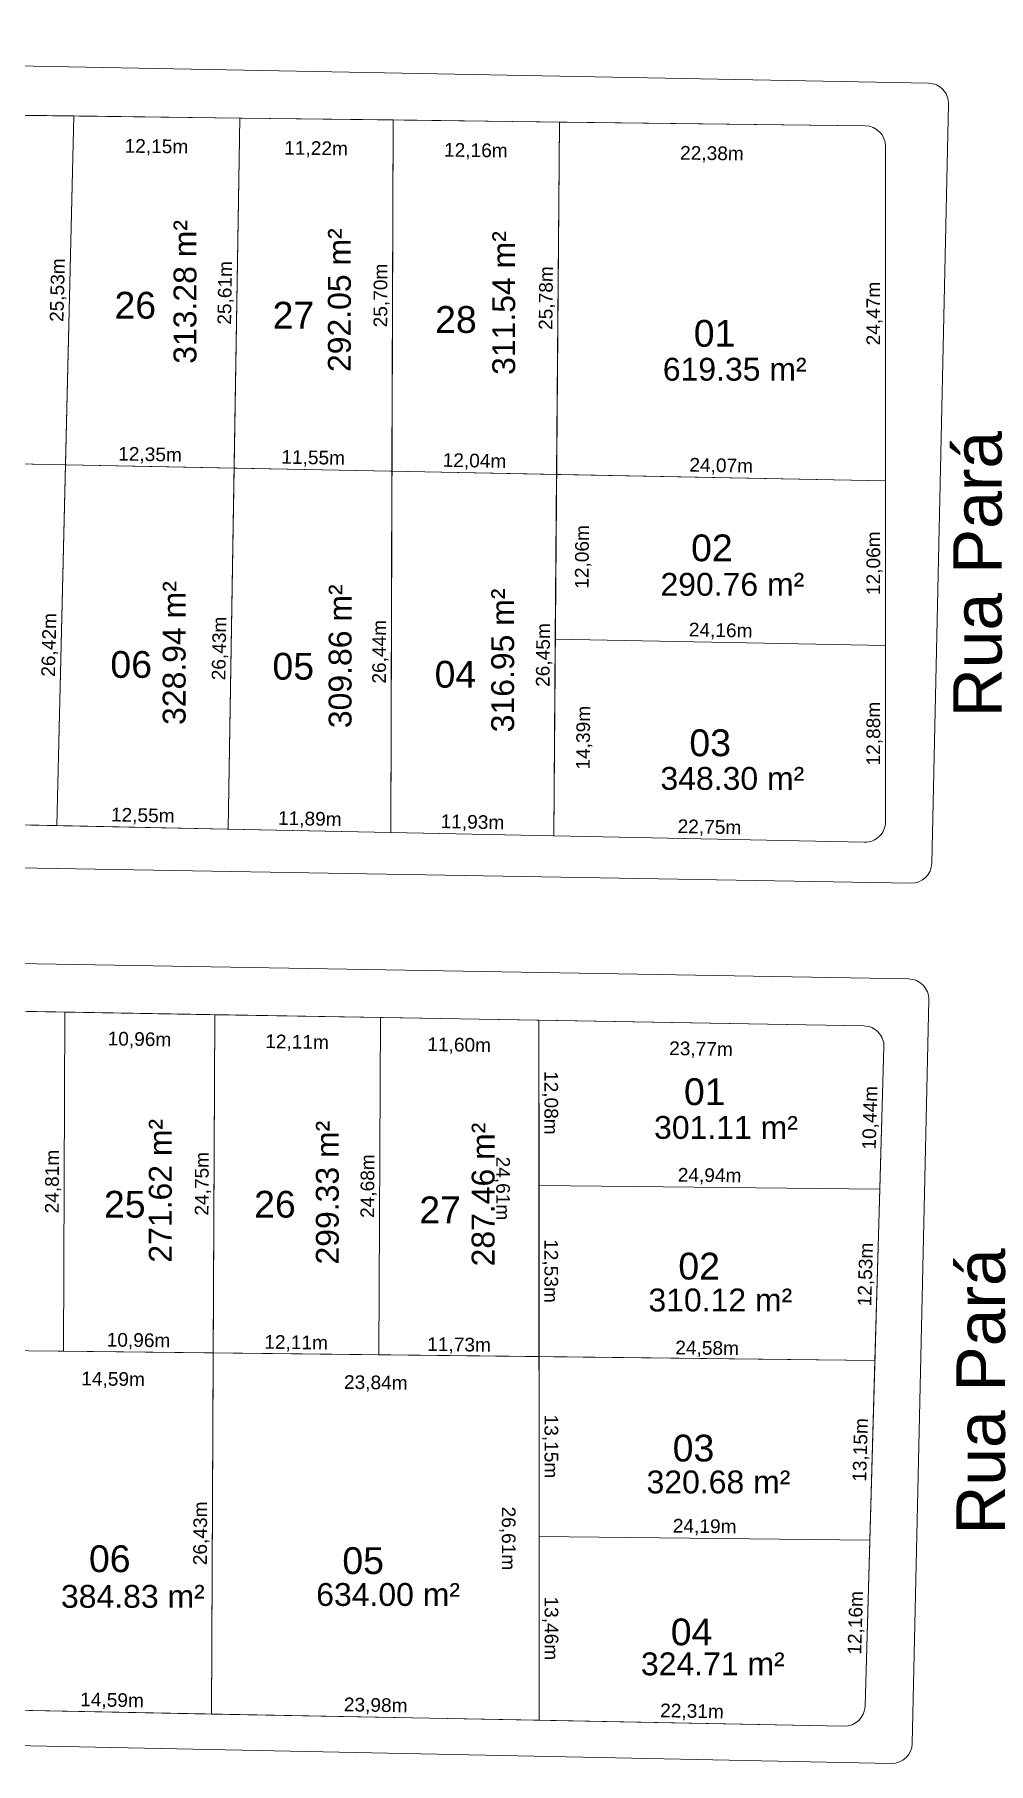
# Model space of a CAD drawing. Header units: metres. Extents: x 3808 to 8215, y 2374 to 6187.
# Drawn here: x 4959.6 to 5029.4, y 5179.5 to 5306 of the extents above; entities that cross this region are included whole.
import ezdxf
from ezdxf.enums import TextEntityAlignment as Align

# ---------------------------------------------------------------- set-up
doc = ezdxf.new("R2010")
doc.units = ezdxf.units.M
for name, color, linetype in [('Areas Lotes', 1, 'Continuous'), ('Calçada', 8, 'Continuous'), ('COTAS', 7, 'Continuous'), ('Lote', 7, 'Continuous'), ('Nome das Ruas', 7, 'Continuous'), ('Nº Lote', 7, 'Continuous'), ('quadras', 7, 'Continuous')]:
    doc.layers.add(name, color=color, linetype=linetype)
doc.styles.add('Arial', font='arial.ttf')
doc.dimstyles.new('Copy(2) of ISO-25', dxfattribs={"dimtxt": 1, "dimasz": 2.5, "dimexe": 1.25, "dimexo": 0.625, "dimgap": 0.2, "dimtad": 1, "dimtoh": 1, "dimlfac": 1, "dimzin": 1, "dimtxsty": 'Arial', "dimblk": 'NONE', "dimcen": 0, "dimse1": 1, "dimse2": 1, "dimsd1": 1, "dimsd2": 1, "dimclrt": 256, "dimaunit": 1, "dimadec": 3, "dimazin": 0, "dimtfac": 1, "dimtmove": 0, "dimatfit": 3, "dimldrblk": 'NONE', "dimfxl": 1, "dimtolj": 1, "dimtzin": 0, "dimarcsym": 0})

# ---------------------------------------------------------------- blocks, each defined once
blk = doc.blocks.new('*D5655')
at = {"layer": 'Defpoints', "color": 0, "linetype": 'Continuous', "transparency": 16777216}
for p in [(4996.57, 5182.66), (4996.57, 5182.66), (5018.88, 5182.23)]:
    blk.add_point(p, dxfattribs=at)
at = {"layer": 'COTAS', "linetype": 'Continuous', "lineweight": 5, "transparency": 16777216, "insert": (5007.74, 5183.25), "char_height": 1, "attachment_point": 5, "rotation": 358.9041, "style": 'Arial'}
blk.add_mtext('\\A1;22,31m', dxfattribs=at)
blk = doc.blocks.new('_None')
blk = doc.blocks.new('*D5656')
at = {"layer": 'Defpoints', "color": 0, "linetype": 'Continuous', "transparency": 16777216}
for p in [(4972.59, 5183.12), (4972.59, 5183.12), (4996.57, 5182.66)]:
    blk.add_point(p, dxfattribs=at)
at = {"layer": 'COTAS', "linetype": 'Continuous', "lineweight": 5, "transparency": 16777216, "insert": (4984.6, 5183.69), "char_height": 1, "attachment_point": 5, "rotation": 358.9041, "style": 'Arial'}
blk.add_mtext('\\A1;23,98m', dxfattribs=at)
blk = doc.blocks.new('*D5657')
at = {"layer": 'Defpoints', "color": 0, "linetype": 'Continuous', "transparency": 16777216}
for p in [(4958, 5183.4), (4958, 5183.4), (4972.59, 5183.12)]:
    blk.add_point(p, dxfattribs=at)
at = {"layer": 'COTAS', "linetype": 'Continuous', "lineweight": 5, "transparency": 16777216, "insert": (4965.31, 5184.06), "char_height": 1, "attachment_point": 5, "rotation": 358.9041, "style": 'Arial'}
blk.add_mtext('\\A1;14,59m', dxfattribs=at)
blk = doc.blocks.new('*D5675')
at = {"layer": 'Defpoints', "color": 0, "linetype": 'Continuous', "transparency": 16777216}
for p in [(4949.32, 5209.84), (4961.76, 5209.67), (4961.76, 5209.66)]:
    blk.add_point(p, dxfattribs=at)
at = {"layer": 'COTAS', "linetype": 'Continuous', "lineweight": 5, "transparency": 16777216, "insert": (4955.55, 5210.55), "char_height": 1, "attachment_point": 5, "rotation": 359.2102, "style": 'Arial'}
blk.add_mtext('\\A1;12,44m', dxfattribs=at)
blk = doc.blocks.new('*D5676')
at = {"layer": 'Defpoints', "color": 0, "linetype": 'Continuous', "transparency": 16777216}
for p in [(4961.76, 5209.67), (4972.72, 5209.55), (4972.72, 5209.51)]:
    blk.add_point(p, dxfattribs=at)
at = {"layer": 'COTAS', "linetype": 'Continuous', "lineweight": 5, "transparency": 16777216, "insert": (4967.25, 5210.39), "char_height": 1, "attachment_point": 5, "rotation": 359.2102, "style": 'Arial'}
blk.add_mtext('\\A1;10,96m', dxfattribs=at)
blk = doc.blocks.new('*D5677')
at = {"layer": 'Defpoints', "color": 0, "linetype": 'Continuous', "transparency": 16777216}
for p in [(4972.72, 5209.55), (4984.83, 5209.41), (4984.83, 5209.35)]:
    blk.add_point(p, dxfattribs=at)
at = {"layer": 'COTAS', "linetype": 'Continuous', "lineweight": 5, "transparency": 16777216, "insert": (4978.78, 5210.23), "char_height": 1, "attachment_point": 5, "rotation": 359.2102, "style": 'Arial'}
blk.add_mtext('\\A1;12,11m', dxfattribs=at)
blk = doc.blocks.new('*D5678')
at = {"layer": 'Defpoints', "color": 0, "linetype": 'Continuous', "transparency": 16777216}
for p in [(4984.83, 5209.41), (4996.55, 5209.19), (4996.56, 5209.27)]:
    blk.add_point(p, dxfattribs=at)
at = {"layer": 'COTAS', "linetype": 'Continuous', "lineweight": 5, "transparency": 16777216, "insert": (4990.7, 5210.07), "char_height": 1, "attachment_point": 5, "rotation": 359.2102, "style": 'Arial'}
blk.add_mtext('\\A1;11,73m', dxfattribs=at)
blk = doc.blocks.new('*D5679')
at = {"layer": 'Defpoints', "color": 0, "linetype": 'Continuous', "transparency": 16777216}
for p in [(4996.56, 5209.27), (5021.13, 5208.99), (5021.13, 5208.85)]:
    blk.add_point(p, dxfattribs=at)
at = {"layer": 'COTAS', "linetype": 'Continuous', "lineweight": 5, "transparency": 16777216, "insert": (5008.85, 5209.82), "char_height": 1, "attachment_point": 5, "rotation": 359.2102, "style": 'Arial'}
blk.add_mtext('\\A1;24,58m', dxfattribs=at)
blk = doc.blocks.new('*D5680')
at = {"layer": 'Defpoints', "color": 0, "linetype": 'Continuous', "transparency": 16777216}
for p in [(4996.56, 5196.12), (4996.56, 5196.12), (5020.75, 5195.84)]:
    blk.add_point(p, dxfattribs=at)
at = {"layer": 'COTAS', "linetype": 'Continuous', "lineweight": 5, "transparency": 16777216, "insert": (5008.67, 5196.78), "char_height": 1, "attachment_point": 5, "rotation": 359.3442, "style": 'Arial'}
blk.add_mtext('\\A1;24,19m', dxfattribs=at)
blk = doc.blocks.new('*D5681')
at = {"layer": 'Defpoints', "color": 0, "linetype": 'Continuous', "transparency": 16777216}
for p in [(4996.55, 5221.8), (4996.55, 5221.8), (5021.49, 5221.51)]:
    blk.add_point(p, dxfattribs=at)
at = {"layer": 'COTAS', "linetype": 'Continuous', "lineweight": 5, "transparency": 16777216, "insert": (5009.03, 5222.46), "char_height": 1, "attachment_point": 5, "rotation": 359.3442, "style": 'Arial'}
blk.add_mtext('\\A1;24,94m', dxfattribs=at)
blk = doc.blocks.new('*D5682')
at = {"layer": 'Defpoints', "color": 0, "linetype": 'Continuous', "transparency": 16777216}
for p in [(4996.55, 5233.88), (5020.31, 5233.47), (4996.5, 5231.11)]:
    blk.add_point(p, dxfattribs=at)
at = {"layer": 'COTAS', "linetype": 'Continuous', "lineweight": 5, "transparency": 16777216, "insert": (5008.4, 5231.71), "char_height": 1, "attachment_point": 5, "rotation": 359.0132, "style": 'Arial'}
blk.add_mtext('\\A1;23,77m', dxfattribs=at)
blk = doc.blocks.new('*D5683')
at = {"layer": 'Defpoints', "color": 0, "linetype": 'Continuous', "transparency": 16777216}
for p in [(4984.94, 5234.08), (4996.55, 5233.88), (4984.9, 5231.31)]:
    blk.add_point(p, dxfattribs=at)
at = {"layer": 'COTAS', "linetype": 'Continuous', "lineweight": 5, "transparency": 16777216, "insert": (4990.71, 5232.01), "char_height": 1, "attachment_point": 5, "rotation": 359.0132, "style": 'Arial'}
blk.add_mtext('\\A1;11,60m', dxfattribs=at)
blk = doc.blocks.new('*D5684')
at = {"layer": 'Defpoints', "color": 0, "linetype": 'Continuous', "transparency": 16777216}
for p in [(4972.83, 5234.29), (4984.94, 5234.08), (4972.78, 5231.52)]:
    blk.add_point(p, dxfattribs=at)
at = {"layer": 'COTAS', "linetype": 'Continuous', "lineweight": 5, "transparency": 16777216, "insert": (4978.85, 5232.22), "char_height": 1, "attachment_point": 5, "rotation": 359.0132, "style": 'Arial'}
blk.add_mtext('\\A1;12,11m', dxfattribs=at)
blk = doc.blocks.new('*D5685')
at = {"layer": 'Defpoints', "color": 0, "linetype": 'Continuous', "transparency": 16777216}
for p in [(4961.87, 5234.48), (4972.83, 5234.29), (4961.82, 5231.71)]:
    blk.add_point(p, dxfattribs=at)
at = {"layer": 'COTAS', "linetype": 'Continuous', "lineweight": 5, "transparency": 16777216, "insert": (4967.32, 5232.42), "char_height": 1, "attachment_point": 5, "rotation": 359.0132, "style": 'Arial'}
blk.add_mtext('\\A1;10,96m', dxfattribs=at)
blk = doc.blocks.new('*D5686')
at = {"layer": 'Defpoints', "color": 0, "linetype": 'Continuous', "transparency": 16777216}
for p in [(4949.43, 5234.69), (4961.87, 5234.48), (4949.38, 5231.92)]:
    blk.add_point(p, dxfattribs=at)
at = {"layer": 'COTAS', "linetype": 'Continuous', "lineweight": 5, "transparency": 16777216, "insert": (4955.62, 5232.62), "char_height": 1, "attachment_point": 5, "rotation": 359.0132, "style": 'Arial'}
blk.add_mtext('\\A1;12,44m', dxfattribs=at)
blk = doc.blocks.new('*D5705')
at = {"layer": 'Defpoints', "color": 0, "linetype": 'Continuous', "transparency": 16777216}
for p in [(4961.87, 5234.48), (4961.76, 5209.67), (4961.76, 5209.67)]:
    blk.add_point(p, dxfattribs=at)
at = {"layer": 'COTAS', "linetype": 'Continuous', "lineweight": 5, "transparency": 16777216, "insert": (4961.01, 5222.08), "char_height": 1, "attachment_point": 5, "rotation": 89.7345, "style": 'Arial'}
blk.add_mtext('\\A1;24,81m', dxfattribs=at)
blk = doc.blocks.new('*D5706')
at = {"layer": 'Defpoints', "color": 0, "linetype": 'Continuous', "transparency": 16777216}
for p in [(4972.83, 5234.29), (4972.72, 5209.55), (4972.72, 5209.55)]:
    blk.add_point(p, dxfattribs=at)
at = {"layer": 'COTAS', "linetype": 'Continuous', "lineweight": 5, "transparency": 16777216, "insert": (4971.97, 5221.92), "char_height": 1, "attachment_point": 5, "rotation": 89.7345, "style": 'Arial'}
blk.add_mtext('\\A1;24,75m', dxfattribs=at)
blk = doc.blocks.new('*D5707')
at = {"layer": 'Defpoints', "color": 0, "linetype": 'Continuous', "transparency": 16777216}
for p in [(4984.94, 5234.08), (4984.83, 5209.41), (4984.83, 5209.41)]:
    blk.add_point(p, dxfattribs=at)
at = {"layer": 'COTAS', "linetype": 'Continuous', "lineweight": 5, "transparency": 16777216, "insert": (4984.09, 5221.75), "char_height": 1, "attachment_point": 5, "rotation": 89.7345, "style": 'Arial'}
blk.add_mtext('\\A1;24,68m', dxfattribs=at)
blk = doc.blocks.new('*D5708')
at = {"layer": 'Defpoints', "color": 0, "linetype": 'Continuous', "transparency": 16777216}
for p in [(4996.55, 5233.88), (4996.55, 5221.8), (4996.55, 5221.8)]:
    blk.add_point(p, dxfattribs=at)
at = {"layer": 'COTAS', "linetype": 'Continuous', "lineweight": 5, "transparency": 16777216, "insert": (4997.35, 5227.84), "char_height": 1, "attachment_point": 5, "rotation": 270.0242, "style": 'Arial'}
blk.add_mtext('\\A1;12,08m', dxfattribs=at)
blk = doc.blocks.new('*D5709')
at = {"layer": 'Defpoints', "color": 0, "linetype": 'Continuous', "transparency": 16777216}
for p in [(4996.55, 5221.8), (4996.56, 5209.27), (4996.56, 5209.27)]:
    blk.add_point(p, dxfattribs=at)
at = {"layer": 'COTAS', "linetype": 'Continuous', "lineweight": 5, "transparency": 16777216, "insert": (4997.35, 5215.54), "char_height": 1, "attachment_point": 5, "rotation": 270.0242, "style": 'Arial'}
blk.add_mtext('\\A1;12,53m', dxfattribs=at)
blk = doc.blocks.new('*D5710')
at = {"layer": 'Defpoints', "color": 0, "linetype": 'Continuous', "transparency": 16777216}
for p in [(4996.56, 5209.27), (4996.56, 5196.12), (4996.56, 5196.12)]:
    blk.add_point(p, dxfattribs=at)
at = {"layer": 'COTAS', "linetype": 'Continuous', "lineweight": 5, "transparency": 16777216, "insert": (4997.36, 5202.7), "char_height": 1, "attachment_point": 5, "rotation": 270.0242, "style": 'Arial'}
blk.add_mtext('\\A1;13,15m', dxfattribs=at)
blk = doc.blocks.new('*D5711')
at = {"layer": 'Defpoints', "color": 0, "linetype": 'Continuous', "transparency": 16777216}
for p in [(4996.56, 5196.12), (4996.57, 5182.66), (4996.57, 5182.66)]:
    blk.add_point(p, dxfattribs=at)
at = {"layer": 'COTAS', "linetype": 'Continuous', "lineweight": 5, "transparency": 16777216, "insert": (4997.37, 5189.39), "char_height": 1, "attachment_point": 5, "rotation": 270.0242, "style": 'Arial'}
blk.add_mtext('\\A1;13,46m', dxfattribs=at)
blk = doc.blocks.new('*D5712')
at = {"layer": 'Defpoints', "color": 0, "linetype": 'Continuous', "transparency": 16777216}
for p in [(4993.43, 5209.27), (4996.56, 5209.27), (4996.57, 5182.66)]:
    blk.add_point(p, dxfattribs=at)
at = {"layer": 'COTAS', "linetype": 'Continuous', "lineweight": 5, "transparency": 16777216, "insert": (4994.24, 5195.97), "char_height": 1, "attachment_point": 5, "rotation": 270.0242, "style": 'Arial'}
blk.add_mtext('\\A1;26,61m', dxfattribs=at)
blk = doc.blocks.new('*D5713')
at = {"layer": 'Defpoints', "color": 0, "linetype": 'Continuous', "transparency": 16777216}
for p in [(4993.02, 5233.88), (4996.55, 5233.88), (4996.56, 5209.27)]:
    blk.add_point(p, dxfattribs=at)
at = {"layer": 'COTAS', "linetype": 'Continuous', "lineweight": 5, "transparency": 16777216, "insert": (4993.83, 5221.58), "char_height": 1, "attachment_point": 5, "rotation": 270.0242, "style": 'Arial'}
blk.add_mtext('\\A1;24,61m', dxfattribs=at)
blk = doc.blocks.new('*D5714')
at = {"layer": 'Defpoints', "color": 0, "linetype": 'Continuous', "transparency": 16777216}
for p in [(5021.79, 5231.95), (5021.49, 5221.51), (5021.49, 5221.51)]:
    blk.add_point(p, dxfattribs=at)
at = {"layer": 'COTAS', "linetype": 'Continuous', "lineweight": 5, "transparency": 16777216, "insert": (5020.84, 5226.75), "char_height": 1, "attachment_point": 5, "rotation": 88.3604, "style": 'Arial'}
blk.add_mtext('\\A1;10,44m', dxfattribs=at)
blk = doc.blocks.new('*D5715')
at = {"layer": 'Defpoints', "color": 0, "linetype": 'Continuous', "transparency": 16777216}
for p in [(5021.49, 5221.51), (5021.13, 5208.99), (5021.13, 5208.99)]:
    blk.add_point(p, dxfattribs=at)
at = {"layer": 'COTAS', "linetype": 'Continuous', "lineweight": 5, "transparency": 16777216, "insert": (5020.51, 5215.28), "char_height": 1, "attachment_point": 5, "rotation": 88.3604, "style": 'Arial'}
blk.add_mtext('\\A1;12,53m', dxfattribs=at)
blk = doc.blocks.new('*D5716')
at = {"layer": 'Defpoints', "color": 0, "linetype": 'Continuous', "transparency": 16777216}
for p in [(5021.13, 5208.99), (5020.75, 5195.84), (5020.75, 5195.84)]:
    blk.add_point(p, dxfattribs=at)
at = {"layer": 'COTAS', "linetype": 'Continuous', "lineweight": 5, "transparency": 16777216, "insert": (5020.14, 5202.44), "char_height": 1, "attachment_point": 5, "rotation": 88.3604, "style": 'Arial'}
blk.add_mtext('\\A1;13,15m', dxfattribs=at)
blk = doc.blocks.new('*D5717')
at = {"layer": 'Defpoints', "color": 0, "linetype": 'Continuous', "transparency": 16777216}
for p in [(5020.75, 5195.84), (5020.41, 5183.69), (5020.41, 5183.69)]:
    blk.add_point(p, dxfattribs=at)
at = {"layer": 'COTAS', "linetype": 'Continuous', "lineweight": 5, "transparency": 16777216, "insert": (5019.78, 5189.79), "char_height": 1, "attachment_point": 5, "rotation": 88.3604, "style": 'Arial'}
blk.add_mtext('\\A1;12,16m', dxfattribs=at)
blk = doc.blocks.new('*D5718')
at = {"layer": 'Defpoints', "color": 0, "linetype": 'Continuous', "transparency": 16777216}
for p in [(4972.72, 5209.55), (4972.59, 5183.12), (4972.59, 5183.12)]:
    blk.add_point(p, dxfattribs=at)
at = {"layer": 'COTAS', "linetype": 'Continuous', "lineweight": 5, "transparency": 16777216, "insert": (4971.85, 5196.34), "char_height": 1, "attachment_point": 5, "rotation": 89.7345, "style": 'Arial'}
blk.add_mtext('\\A1;26,43m', dxfattribs=at)
blk = doc.blocks.new('*D5732')
at = {"layer": 'Defpoints', "color": 0, "linetype": 'Continuous', "transparency": 16777216}
for p in [(4958.12, 5209.71), (4972.72, 5209.55), (4972.68, 5206.65)]:
    blk.add_point(p, dxfattribs=at)
at = {"layer": 'COTAS', "linetype": 'Continuous', "lineweight": 5, "transparency": 16777216, "insert": (4965.39, 5207.55), "char_height": 1, "attachment_point": 5, "rotation": 359.2102, "style": 'Arial'}
blk.add_mtext('\\A1;14,59m', dxfattribs=at)
blk = doc.blocks.new('*D5733')
at = {"layer": 'Defpoints', "color": 0, "linetype": 'Continuous', "transparency": 16777216}
for p in [(4972.72, 5209.55), (4996.56, 5209.27), (4996.52, 5206.32)]:
    blk.add_point(p, dxfattribs=at)
at = {"layer": 'COTAS', "linetype": 'Continuous', "lineweight": 5, "transparency": 16777216, "insert": (4984.61, 5207.29), "char_height": 1, "attachment_point": 5, "rotation": 359.2102, "style": 'Arial'}
blk.add_mtext('\\A1;23,84m', dxfattribs=at)
blk = doc.blocks.new('*D5907')
at = {"layer": 'Defpoints', "color": 0, "linetype": 'Continuous', "transparency": 16777216}
for p in [(4997.63, 5247.38), (4997.63, 5247.38), (5020.37, 5246.92)]:
    blk.add_point(p, dxfattribs=at)
at = {"layer": 'COTAS', "linetype": 'Continuous', "lineweight": 5, "transparency": 16777216, "insert": (5009.02, 5247.95), "char_height": 1, "attachment_point": 5, "rotation": 358.8291, "style": 'Arial'}
blk.add_mtext('\\A1;22,75m', dxfattribs=at)
blk = doc.blocks.new('*D5908')
at = {"layer": 'Defpoints', "color": 0, "linetype": 'Continuous', "transparency": 16777216}
for p in [(4985.71, 5247.63), (4985.71, 5247.63), (4997.63, 5247.38)]:
    blk.add_point(p, dxfattribs=at)
at = {"layer": 'COTAS', "linetype": 'Continuous', "lineweight": 5, "transparency": 16777216, "insert": (4991.68, 5248.31), "char_height": 1, "attachment_point": 5, "rotation": 358.8291, "style": 'Arial'}
blk.add_mtext('\\A1;11,93m', dxfattribs=at)
blk = doc.blocks.new('*D5909')
at = {"layer": 'Defpoints', "color": 0, "linetype": 'Continuous', "transparency": 16777216}
for p in [(4973.81, 5247.87), (4973.81, 5247.87), (4985.71, 5247.63)]:
    blk.add_point(p, dxfattribs=at)
at = {"layer": 'COTAS', "linetype": 'Continuous', "lineweight": 5, "transparency": 16777216, "insert": (4979.78, 5248.55), "char_height": 1, "attachment_point": 5, "rotation": 358.8291, "style": 'Arial'}
blk.add_mtext('\\A1;11,89m', dxfattribs=at)
blk = doc.blocks.new('*D5910')
at = {"layer": 'Defpoints', "color": 0, "linetype": 'Continuous', "transparency": 16777216}
for p in [(4961.27, 5248.13), (4961.27, 5248.13), (4973.81, 5247.87)]:
    blk.add_point(p, dxfattribs=at)
at = {"layer": 'COTAS', "linetype": 'Continuous', "lineweight": 5, "transparency": 16777216, "insert": (4967.56, 5248.8), "char_height": 1, "attachment_point": 5, "rotation": 358.8291, "style": 'Arial'}
blk.add_mtext('\\A1;12,55m', dxfattribs=at)
blk = doc.blocks.new('*D5911')
at = {"layer": 'Defpoints', "color": 0, "linetype": 'Continuous', "transparency": 16777216}
for p in [(4949.67, 5248.36), (4949.67, 5248.36), (4961.27, 5248.13)]:
    blk.add_point(p, dxfattribs=at)
at = {"layer": 'COTAS', "linetype": 'Continuous', "lineweight": 5, "transparency": 16777216, "insert": (4955.48, 5249.05), "char_height": 1, "attachment_point": 5, "rotation": 358.8291, "style": 'Arial'}
blk.add_mtext('\\A1;11,60m', dxfattribs=at)
blk = doc.blocks.new('*D5929')
at = {"layer": 'Defpoints', "color": 0, "linetype": 'Continuous', "transparency": 16777216}
for p in [(4950.14, 5275), (4961.9, 5274.53), (4961.9, 5274.53)]:
    blk.add_point(p, dxfattribs=at)
at = {"layer": 'COTAS', "linetype": 'Continuous', "lineweight": 5, "transparency": 16777216, "insert": (4956.03, 5275.45), "char_height": 1, "attachment_point": 5, "rotation": 358.8801, "style": 'Arial'}
blk.add_mtext('\\A1;11,77m', dxfattribs=at)
blk = doc.blocks.new('*D5930')
at = {"layer": 'Defpoints', "color": 0, "linetype": 'Continuous', "transparency": 16777216}
for p in [(4961.9, 5274.53), (4974.24, 5274.29), (4974.24, 5274.29)]:
    blk.add_point(p, dxfattribs=at)
at = {"layer": 'COTAS', "linetype": 'Continuous', "lineweight": 5, "transparency": 16777216, "insert": (4968.09, 5275.21), "char_height": 1, "attachment_point": 5, "rotation": 358.8801, "style": 'Arial'}
blk.add_mtext('\\A1;12,35m', dxfattribs=at)
blk = doc.blocks.new('*D5931')
at = {"layer": 'Defpoints', "color": 0, "linetype": 'Continuous', "transparency": 16777216}
for p in [(4974.24, 5274.29), (4985.79, 5274.07), (4985.79, 5274.07)]:
    blk.add_point(p, dxfattribs=at)
at = {"layer": 'COTAS', "linetype": 'Continuous', "lineweight": 5, "transparency": 16777216, "insert": (4980.03, 5274.98), "char_height": 1, "attachment_point": 5, "rotation": 358.8801, "style": 'Arial'}
blk.add_mtext('\\A1;11,55m', dxfattribs=at)
blk = doc.blocks.new('*D5932')
at = {"layer": 'Defpoints', "color": 0, "linetype": 'Continuous', "transparency": 16777216}
for p in [(4985.79, 5274.07), (4997.84, 5274.07), (4997.84, 5273.83)]:
    blk.add_point(p, dxfattribs=at)
at = {"layer": 'COTAS', "linetype": 'Continuous', "lineweight": 5, "transparency": 16777216, "insert": (4991.83, 5274.75), "char_height": 1, "attachment_point": 5, "rotation": 358.8801, "style": 'Arial'}
blk.add_mtext('\\A1;12,04m', dxfattribs=at)
blk = doc.blocks.new('*D5933')
at = {"layer": 'Defpoints', "color": 0, "linetype": 'Continuous', "transparency": 16777216}
for p in [(4997.84, 5274.07), (5021.9, 5273.36), (5021.9, 5273.36)]:
    blk.add_point(p, dxfattribs=at)
at = {"layer": 'COTAS', "linetype": 'Continuous', "lineweight": 5, "transparency": 16777216, "insert": (5009.88, 5274.4), "char_height": 1, "attachment_point": 5, "rotation": 358.8801, "style": 'Arial'}
blk.add_mtext('\\A1;24,07m', dxfattribs=at)
blk = doc.blocks.new('*D5944')
at = {"layer": 'Defpoints', "color": 0, "linetype": 'Continuous', "transparency": 16777216}
for p in [(4950.58, 5300.2), (4962.51, 5300.05), (4962.47, 5297.03)]:
    blk.add_point(p, dxfattribs=at)
at = {"layer": 'COTAS', "linetype": 'Continuous', "lineweight": 5, "transparency": 16777216, "insert": (4956.52, 5297.9), "char_height": 1, "attachment_point": 5, "rotation": 359.2833, "style": 'Arial'}
blk.add_mtext('\\A1;11,93m', dxfattribs=at)
blk = doc.blocks.new('*D5945')
at = {"layer": 'Defpoints', "color": 0, "linetype": 'Continuous', "transparency": 16777216}
for p in [(4962.51, 5300.05), (4974.66, 5299.9), (4974.62, 5296.88)]:
    blk.add_point(p, dxfattribs=at)
at = {"layer": 'COTAS', "linetype": 'Continuous', "lineweight": 5, "transparency": 16777216, "insert": (4968.56, 5297.75), "char_height": 1, "attachment_point": 5, "rotation": 359.2833, "style": 'Arial'}
blk.add_mtext('\\A1;12,15m', dxfattribs=at)
blk = doc.blocks.new('*D5946')
at = {"layer": 'Defpoints', "color": 0, "linetype": 'Continuous', "transparency": 16777216}
for p in [(4974.66, 5299.9), (4985.88, 5299.76), (4985.84, 5296.74)]:
    blk.add_point(p, dxfattribs=at)
at = {"layer": 'COTAS', "linetype": 'Continuous', "lineweight": 5, "transparency": 16777216, "insert": (4980.24, 5297.61), "char_height": 1, "attachment_point": 5, "rotation": 359.2833, "style": 'Arial'}
blk.add_mtext('\\A1;11,22m', dxfattribs=at)
blk = doc.blocks.new('*D5947')
at = {"layer": 'Defpoints', "color": 0, "linetype": 'Continuous', "transparency": 16777216}
for p in [(4985.88, 5299.76), (4998.04, 5299.61), (4998, 5296.58)]:
    blk.add_point(p, dxfattribs=at)
at = {"layer": 'COTAS', "linetype": 'Continuous', "lineweight": 5, "transparency": 16777216, "insert": (4991.93, 5297.46), "char_height": 1, "attachment_point": 5, "rotation": 359.2833, "style": 'Arial'}
blk.add_mtext('\\A1;12,16m', dxfattribs=at)
blk = doc.blocks.new('*D5948')
at = {"layer": 'Defpoints', "color": 0, "linetype": 'Continuous', "transparency": 16777216}
for p in [(4998.04, 5299.61), (5020.42, 5299.33), (5020.38, 5296.3)]:
    blk.add_point(p, dxfattribs=at)
at = {"layer": 'COTAS', "linetype": 'Continuous', "lineweight": 5, "transparency": 16777216, "insert": (5009.2, 5297.24), "char_height": 1, "attachment_point": 5, "rotation": 359.2833, "style": 'Arial'}
blk.add_mtext('\\A1;22,38m', dxfattribs=at)
blk = doc.blocks.new('*D5949')
at = {"layer": 'Defpoints', "color": 0, "linetype": 'Continuous', "transparency": 16777216}
for p in [(4998.04, 5299.61), (4997.84, 5273.83), (4997.84, 5273.83)]:
    blk.add_point(p, dxfattribs=at)
at = {"layer": 'COTAS', "linetype": 'Continuous', "lineweight": 5, "transparency": 16777216, "insert": (4997.14, 5286.73), "char_height": 1, "attachment_point": 5, "rotation": 89.5491, "style": 'Arial'}
blk.add_mtext('\\A1;25,78m', dxfattribs=at)
blk = doc.blocks.new('*D5950')
at = {"layer": 'Defpoints', "color": 0, "linetype": 'Continuous', "transparency": 16777216}
for p in [(4985.88, 5299.76), (4985.79, 5274.07), (4985.79, 5274.07)]:
    blk.add_point(p, dxfattribs=at)
at = {"layer": 'COTAS', "linetype": 'Continuous', "lineweight": 5, "transparency": 16777216, "insert": (4985.04, 5286.92), "char_height": 1, "attachment_point": 5, "rotation": 89.8107, "style": 'Arial'}
blk.add_mtext('\\A1;25,70m', dxfattribs=at)
blk = doc.blocks.new('*D5951')
at = {"layer": 'Defpoints', "color": 0, "linetype": 'Continuous', "transparency": 16777216}
for p in [(4997.74, 5261.77), (4997.74, 5261.77), (5021.9, 5261.3)]:
    blk.add_point(p, dxfattribs=at)
at = {"layer": 'COTAS', "linetype": 'Continuous', "lineweight": 5, "transparency": 16777216, "insert": (5009.84, 5262.34), "char_height": 1, "attachment_point": 5, "rotation": 358.8801, "style": 'Arial'}
blk.add_mtext('\\A1;24,16m', dxfattribs=at)
blk = doc.blocks.new('*D5952')
at = {"layer": 'Defpoints', "color": 0, "linetype": 'Continuous', "transparency": 16777216}
for p in [(5021.9, 5297.83), (5021.9, 5273.36), (5021.9, 5273.36)]:
    blk.add_point(p, dxfattribs=at)
at = {"layer": 'COTAS', "linetype": 'Continuous', "lineweight": 5, "transparency": 16777216, "insert": (5021.1, 5285.6), "char_height": 1, "attachment_point": 5, "rotation": 90, "style": 'Arial'}
blk.add_mtext('\\A1;24,47m', dxfattribs=at)
blk = doc.blocks.new('*D5953')
at = {"layer": 'Defpoints', "color": 0, "linetype": 'Continuous', "transparency": 16777216}
for p in [(5021.9, 5273.36), (5021.9, 5273.36), (5021.9, 5261.3)]:
    blk.add_point(p, dxfattribs=at)
at = {"layer": 'COTAS', "linetype": 'Continuous', "lineweight": 5, "transparency": 16777216, "insert": (5021.1, 5267.33), "char_height": 1, "attachment_point": 5, "rotation": 90, "style": 'Arial'}
blk.add_mtext('\\A1;12,06m', dxfattribs=at)
blk = doc.blocks.new('*D5954')
at = {"layer": 'Defpoints', "color": 0, "linetype": 'Continuous', "transparency": 16777216}
for p in [(5021.9, 5261.3), (5021.9, 5248.42), (5021.9, 5248.42)]:
    blk.add_point(p, dxfattribs=at)
at = {"layer": 'COTAS', "linetype": 'Continuous', "lineweight": 5, "transparency": 16777216, "insert": (5021.1, 5254.86), "char_height": 1, "attachment_point": 5, "rotation": 90, "style": 'Arial'}
blk.add_mtext('\\A1;12,88m', dxfattribs=at)
blk = doc.blocks.new('*D5955')
at = {"layer": 'Defpoints', "color": 0, "linetype": 'Continuous', "transparency": 16777216}
for p in [(4997.84, 5273.83), (4997.74, 5261.77), (5000.53, 5261.75)]:
    blk.add_point(p, dxfattribs=at)
at = {"layer": 'COTAS', "linetype": 'Continuous', "lineweight": 5, "transparency": 16777216, "insert": (4999.78, 5267.79), "char_height": 1, "attachment_point": 5, "rotation": 89.5491, "style": 'Arial'}
blk.add_mtext('\\A1;12,06m', dxfattribs=at)
blk = doc.blocks.new('*D5956')
at = {"layer": 'Defpoints', "color": 0, "linetype": 'Continuous', "transparency": 16777216}
for p in [(4997.74, 5261.77), (5000.72, 5261.75), (4997.63, 5247.38)]:
    blk.add_point(p, dxfattribs=at)
at = {"layer": 'COTAS', "linetype": 'Continuous', "lineweight": 5, "transparency": 16777216, "insert": (4999.87, 5254.56), "char_height": 1, "attachment_point": 5, "rotation": 89.5491, "style": 'Arial'}
blk.add_mtext('\\A1;14,39m', dxfattribs=at)
blk = doc.blocks.new('*D5957')
at = {"layer": 'Defpoints', "color": 0, "linetype": 'Continuous', "transparency": 16777216}
for p in [(4985.79, 5274.07), (4985.71, 5247.63), (4985.71, 5247.63)]:
    blk.add_point(p, dxfattribs=at)
at = {"layer": 'COTAS', "linetype": 'Continuous', "lineweight": 5, "transparency": 16777216, "insert": (4984.95, 5260.85), "char_height": 1, "attachment_point": 5, "rotation": 89.8107, "style": 'Arial'}
blk.add_mtext('\\A1;26,44m', dxfattribs=at)
blk = doc.blocks.new('*D5958')
at = {"layer": 'Defpoints', "color": 0, "linetype": 'Continuous', "transparency": 16777216}
for p in [(4997.84, 5273.83), (4997.63, 5247.38), (4997.63, 5247.38)]:
    blk.add_point(p, dxfattribs=at)
at = {"layer": 'COTAS', "linetype": 'Continuous', "lineweight": 5, "transparency": 16777216, "insert": (4996.93, 5260.61), "char_height": 1, "attachment_point": 5, "rotation": 89.5491, "style": 'Arial'}
blk.add_mtext('\\A1;26,45m', dxfattribs=at)
blk = doc.blocks.new('*D5959')
at = {"layer": 'Defpoints', "color": 0, "linetype": 'Continuous', "transparency": 16777216}
for p in [(4974.66, 5299.9), (4974.66, 5299.9), (4974.24, 5274.29)]:
    blk.add_point(p, dxfattribs=at)
at = {"layer": 'COTAS', "linetype": 'Continuous', "lineweight": 5, "transparency": 16777216, "insert": (4973.65, 5287.11), "char_height": 1, "attachment_point": 5, "rotation": 89.0669, "style": 'Arial'}
blk.add_mtext('\\A1;25,61m', dxfattribs=at)
blk = doc.blocks.new('*D5960')
at = {"layer": 'Defpoints', "color": 0, "linetype": 'Continuous', "transparency": 16777216}
for p in [(4974.24, 5274.29), (4974.24, 5274.29), (4973.81, 5247.87)]:
    blk.add_point(p, dxfattribs=at)
at = {"layer": 'COTAS', "linetype": 'Continuous', "lineweight": 5, "transparency": 16777216, "insert": (4973.23, 5261.09), "char_height": 1, "attachment_point": 5, "rotation": 89.0669, "style": 'Arial'}
blk.add_mtext('\\A1;26,43m', dxfattribs=at)
blk = doc.blocks.new('*D5961')
at = {"layer": 'Defpoints', "color": 0, "linetype": 'Continuous', "transparency": 16777216}
for p in [(4961.9, 5274.53), (4961.9, 5274.53), (4961.27, 5248.13)]:
    blk.add_point(p, dxfattribs=at)
at = {"layer": 'COTAS', "linetype": 'Continuous', "lineweight": 5, "transparency": 16777216, "insert": (4960.78, 5261.35), "char_height": 1, "attachment_point": 5, "rotation": 88.6298, "style": 'Arial'}
blk.add_mtext('\\A1;26,42m', dxfattribs=at)
blk = doc.blocks.new('*D5962')
at = {"layer": 'Defpoints', "color": 0, "linetype": 'Continuous', "transparency": 16777216}
for p in [(4962.51, 5300.05), (4962.51, 5300.05), (4961.9, 5274.53)]:
    blk.add_point(p, dxfattribs=at)
at = {"layer": 'COTAS', "linetype": 'Continuous', "lineweight": 5, "transparency": 16777216, "insert": (4961.4, 5287.31), "char_height": 1, "attachment_point": 5, "rotation": 88.6298, "style": 'Arial'}
blk.add_mtext('\\A1;25,53m', dxfattribs=at)

msp = doc.modelspace()

# ---------------------------------------------------------------- linework, layer by layer
at = {"layer": 'Calçada', "linetype": 'Continuous', "lineweight": 5}
for p, q in [((5025.046, 5302.448), (4839.538, 5306.011)), ((5026.517, 5300.915), (5025.287, 5245.379)), ((5023.762, 5243.912), (4837.607, 5247.121)), ((5023.592, 5236.914), (4837.323, 5240.125)), ((5025.066, 5235.381), (5023.861, 5180.972)), ((5022.33, 5179.505), (4835.461, 5183.354))]:
    msp.add_line(p, q, dxfattribs=at)
for centre, start, end in [((5025.018, 5300.948), 358.73121, 88.89945), ((5023.787, 5245.412), 269.01241, 358.73121), ((5023.566, 5235.414), 358.73121, 89.01241), ((5022.361, 5181.005), 268.82016, 358.73121)]:
    msp.add_arc(centre, 1.5, start, end, dxfattribs=at)
at = {"layer": 'Lote', "lineweight": 5}
for p, q in [((4961.265, 5248.127), (4962.508, 5300.055)), ((4974.661, 5299.903), (4973.814, 5247.871)), ((4985.706, 5247.628), (4985.878, 5299.763)), ((4998.041, 5299.61), (4997.63, 5247.384)), ((5021.902, 5273.362), (4941.523, 5274.933)), ((5021.902, 5261.303), (4997.743, 5261.775)), ((4961.87, 5234.481), (4961.755, 5209.671)), ((4972.832, 5234.292), (4972.594, 5183.118)), ((4984.944, 5234.083), (4984.829, 5209.407)), ((4996.567, 5182.66), (4996.546, 5233.883)), ((4996.551, 5221.8), (5021.488, 5221.514)), ((4959.221, 5209.7), (5021.13, 5208.991)), ((4996.561, 5196.12), (5020.753, 5195.843))]:
    msp.add_line(p, q, dxfattribs=at)
at = {"layer": 'Lote', "linetype": 'Continuous', "lineweight": 5, "flags": 128}
for points in [[(4950.134, 5274.765), (4961.897, 5274.535), (4962.508, 5300.055), (4950.579, 5300.204)], [(4961.897, 5274.535), (4974.244, 5274.293), (4974.661, 5299.903), (4962.508, 5300.055)], [(4985.794, 5274.067), (4985.878, 5299.763), (4974.661, 5299.903), (4974.244, 5274.293)], [(4985.794, 5274.067), (4997.838, 5273.832), (4998.041, 5299.61), (4985.878, 5299.763)], [(4949.671, 5248.364), (4961.265, 5248.127), (4961.897, 5274.535), (4950.134, 5274.765)], [(4961.265, 5248.127), (4973.814, 5247.871), (4974.244, 5274.293), (4961.897, 5274.535)], [(4973.814, 5247.871), (4985.706, 5247.628), (4985.794, 5274.067), (4974.244, 5274.293)], [(4985.706, 5247.628), (4997.63, 5247.384), (4997.838, 5273.832), (4985.794, 5274.067)], [(5021.902, 5261.303), (5021.902, 5273.362), (4997.838, 5273.832), (4997.743, 5261.775)], [(4949.317, 5209.836), (4959.221, 5209.7), (4961.755, 5209.671), (4961.87, 5234.481), (4949.432, 5234.695)], [(4972.832, 5234.292), (4961.87, 5234.481), (4961.755, 5209.671), (4972.717, 5209.545)], [(4972.717, 5209.545), (4984.829, 5209.407), (4984.944, 5234.083), (4972.832, 5234.292)], [(4984.829, 5209.407), (4996.556, 5209.272), (4996.546, 5233.883), (4984.944, 5234.083)], [(4996.551, 5221.8), (4996.556, 5209.272), (5021.13, 5208.991), (5021.488, 5221.514)], [(4972.717, 5209.545), (4959.221, 5209.7), (4958.125, 5209.715), (4958.003, 5183.398), (4972.594, 5183.118)], [(4972.717, 5209.545), (4972.594, 5183.118), (4996.567, 5182.66), (4996.556, 5209.272)], [(4996.556, 5209.272), (4996.561, 5196.12), (5020.753, 5195.843), (5021.13, 5208.991)]]:
    msp.add_lwpolyline(points, close=True, dxfattribs=at)
for points in [[(5021.902, 5297.831, 0.4105546), (5020.421, 5299.331), (4998.041, 5299.61), (4997.838, 5273.832), (5021.902, 5273.362)], [(4997.743, 5261.775), (4997.63, 5247.384), (5020.372, 5246.919, 0.4202118), (5021.902, 5248.419), (5021.902, 5261.303)], [(5021.488, 5221.514), (5021.787, 5231.931, 0.4175578), (5020.313, 5233.474), (4996.546, 5233.883), (4996.551, 5221.8)], [(4996.561, 5196.12), (4996.567, 5182.66), (5018.877, 5182.233, 0.4114339), (5020.405, 5183.69), (5020.753, 5195.843)]]:
    msp.add_lwpolyline(points, format="xyb", close=True, dxfattribs=at)
at = {"layer": 'quadras', "lineweight": 5}
for p, q in [((4844.506, 5301.531), (5020.421, 5299.331)), ((5021.902, 5297.831), (5021.902, 5248.419)), ((5020.372, 5246.919), (4842.894, 5250.546)), ((5020.313, 5233.474), (4842.489, 5236.537)), ((5020.405, 5183.69), (5021.787, 5231.931)), ((4841.335, 5185.629), (5018.877, 5182.233))]:
    msp.add_line(p, q, dxfattribs=at)
for centre, start, end in [((5020.402, 5297.831), 0, 89.28331), ((5020.402, 5248.419), 268.82912, 0), ((5020.287, 5231.974), 358.35981, 89.01324), ((5018.906, 5183.733), 268.90409, 358.35981)]:
    msp.add_arc(centre, 1.5, start, end, dxfattribs=at)

# ---------------------------------------------------------------- texts
at = {"layer": 'Areas Lotes', "lineweight": 5, "style": 'Arial'}
for s, p in [('313.28 m²', (4971.483, 5281.923)), ('292.05 m²', (4982.781, 5281.317)), ('311.54 m²', (4994.804, 5281.107)), ('328.94 m²', (4970.693, 5255.495)), ('309.86 m²', (4982.834, 5255.259)), ('316.95 m²', (4994.724, 5254.956)), ('271.62 m²', (4969.676, 5216.148)), ('299.33 m²', (4981.898, 5216.011)), ('287.46 m²', (4993.295, 5215.873))]:
    msp.add_text(s, height=1.6726, rotation=90, dxfattribs=at).set_placement(p)
at = {"layer": 'Areas Lotes', "linetype": 'Continuous', "lineweight": 5, "style": 'Arial'}
for s, p in [('619.35 m²', (5005.607, 5280.688)), ('290.76 m²', (5005.436, 5264.947)), ('348.30 m²', (5005.436, 5250.746)), ('301.11 m²', (5004.968, 5225.206)), ('310.12 m²', (5004.556, 5212.579)), ('320.68 m²', (5004.418, 5199.266)), ('384.83 m²', (4961.575, 5190.894)), ('634.00 m²', (4980.25, 5191.031)), ('324.71 m²', (5004.006, 5185.953))]:
    msp.add_text(s, height=1.6726, dxfattribs=at).set_placement(p)
at = {"layer": 'Nome das Ruas', "lineweight": 5, "style": 'Arial'}
for p in [(5030.4, 5256.062, 165.916), (5030.641, 5196.248, 165.916)]:
    msp.add_text('Rua Pará', height=3.55, rotation=90, dxfattribs=at).set_placement(p)
at = {"layer": 'Nº Lote', "linetype": 'Continuous', "lineweight": 5, "style": 'Arial'}
for s, p in [('26', (4967.012, 5285.225)), ('27', (4978.585, 5284.496)), ('28', (4990.47, 5284.183)), ('01', (5009.395, 5283.169)), ('02', (5009.2, 5267.473)), ('06', (4966.713, 5258.941)), ('05', (4978.573, 5258.81)), ('04', (4990.433, 5258.224)), ('03', (5009.07, 5253.209)), ('01', (5008.675, 5227.677)), ('25', (4966.243, 5219.442)), ('26', (4977.229, 5219.442)), ('27', (4989.313, 5219.03)), ('02', (5008.263, 5214.913)), ('03', (5007.851, 5201.6)), ('06', (4965.145, 5193.502)), ('05', (4983.683, 5193.365)), ('04', (5007.714, 5188.149))]:
    msp.add_text(s, height=1.96, dxfattribs=at).set_placement(p, align=Align.CENTER)

# ---------------------------------------------------------------- dimensions: what is measured, and where the dimension line sits
at = {"layer": 'COTAS', "linetype": 'Continuous', "lineweight": 5}
for base, p1, p2, angle, picture, middle in [((4962.47, 5297.028), (4950.579, 5300.204), (4962.508, 5300.055), 179.28331, '*D5944', (4956.515, 5297.903)), ((4974.623, 5296.876), (4962.508, 5300.055), (4974.661, 5299.903), 179.28331, '*D5945', (4968.557, 5297.752)), ((4985.841, 5296.735), (4974.661, 5299.903), (4985.878, 5299.763), 179.28331, '*D5946', (4980.242, 5297.606)), ((4998.003, 5296.583), (4985.878, 5299.763), (4998.041, 5299.61), 179.28331, '*D5947', (4991.932, 5297.46)), ((5020.383, 5296.303), (4998.041, 5299.61), (5020.421, 5299.331), 179.28331, '*D5948', (5009.203, 5297.244)), ((4961.897, 5274.535), (4950.138, 5275.001), (4961.897, 5274.535), 178.88012, '*D5929', (4956.031, 5275.45)), ((4974.244, 5274.293), (4961.897, 5274.535), (4974.244, 5274.293), 178.88012, '*D5930', (4968.086, 5275.215)), ((4985.794, 5274.067), (4974.244, 5274.293), (4985.794, 5274.067), 178.88012, '*D5931', (4980.035, 5274.981)), ((4997.835, 5273.832), (4985.794, 5274.067), (4997.84, 5274.067), 178.88012, '*D5932', (4991.83, 5274.751)), ((5021.902, 5273.362), (4997.84, 5274.067), (5021.902, 5273.362), 178.88012, '*D5933', (5009.884, 5274.398)), ((4949.671, 5248.364), (4961.265, 5248.127), (4949.671, 5248.364), 358.82912, '*D5911', (4955.485, 5249.046)), ((4961.265, 5248.127), (4973.814, 5247.871), (4961.265, 5248.127), 358.82912, '*D5910', (4967.556, 5248.8)), ((4973.814, 5247.871), (4985.706, 5247.628), (4973.814, 5247.871), 358.82912, '*D5909', (4979.776, 5248.55)), ((4985.706, 5247.628), (4997.63, 5247.384), (4985.706, 5247.628), 358.82912, '*D5908', (4991.684, 5248.306)), ((4949.385, 5231.923), (4961.87, 5234.481), (4949.432, 5234.695), 359.01324, '*D5686', (4955.617, 5232.617)), ((4961.823, 5231.709), (4972.832, 5234.292), (4961.87, 5234.481), 359.01324, '*D5685', (4967.317, 5232.416)), ((4972.784, 5231.52), (4984.944, 5234.083), (4972.832, 5234.292), 359.01324, '*D5684', (4978.854, 5232.217)), ((4984.896, 5231.312), (4996.546, 5233.883), (4984.944, 5234.083), 359.01324, '*D5683', (4990.711, 5232.013)), ((4996.556, 5209.272), (4996.551, 5221.8), (4996.556, 5209.272), 90.02417, '*D5709', (4997.354, 5215.536)), ((5021.13, 5208.991), (5021.488, 5221.514), (5021.13, 5208.991), 88.36039, '*D5715', (5020.508, 5215.276)), ((4961.755, 5209.665), (4949.317, 5209.836), (4961.755, 5209.671), 179.21015, '*D5675', (4955.547, 5210.552)), ((4972.716, 5209.514), (4961.755, 5209.671), (4972.717, 5209.545), 179.21015, '*D5676', (4967.247, 5210.39)), ((4984.828, 5209.347), (4972.717, 5209.545), (4984.829, 5209.407), 179.21015, '*D5677', (4978.783, 5210.231)), ((4972.677, 5206.649), (4958.125, 5209.715), (4972.717, 5209.545), 179.21015, '*D5732', (4965.392, 5207.55)), ((4996.515, 5206.32), (4972.717, 5209.545), (4996.556, 5209.272), 179.21015, '*D5733', (4984.607, 5207.285)), ((4996.555, 5209.185), (4984.829, 5209.407), (4996.556, 5209.272), 179.21015, '*D5678', (4990.703, 5210.067)), ((5021.128, 5208.846), (4996.556, 5209.272), (5021.13, 5208.991), 179.21015, '*D5679', (5008.852, 5209.817)), ((4996.561, 5196.12), (4996.556, 5209.272), (4996.561, 5196.12), 90.02417, '*D5710', (4997.36, 5202.697)), ((5020.754, 5195.843), (5021.13, 5208.991), (5020.753, 5195.843), 88.36039, '*D5716', (5020.141, 5202.44)), ((4996.567, 5182.66), (4996.561, 5196.12), (4996.567, 5182.66), 90.02417, '*D5711', (4997.365, 5189.39)), ((5020.406, 5183.69), (5020.753, 5195.843), (5020.405, 5183.69), 88.36039, '*D5717', (5019.779, 5189.79)), ((4958.003, 5183.398), (4972.594, 5183.118), (4958.003, 5183.398), 358.90409, '*D5657', (4965.314, 5184.059)), ((4972.594, 5183.118), (4996.567, 5182.66), (4972.594, 5183.118), 358.90409, '*D5656', (4984.596, 5183.69))]:
    dim = msp.add_linear_dim(base=base, p1=p1, p2=p2, angle=angle, dimstyle='Copy(2) of ISO-25', override={"dimpost": 'm', "dimtmove": 1}, dxfattribs=at)
    dim.commit()
    dim.dimension.update_dxf_attribs({"geometry": picture, "text_midpoint": middle})
for p1, p2, distance, picture, middle in [((4961.897, 5274.535), (4962.508, 5300.055), 0, '*D5962', (4961.402, 5287.314)), ((4974.244, 5274.293), (4974.661, 5299.903), 0, '*D5959', (4973.652, 5287.111)), ((4985.878, 5299.763), (4985.794, 5274.067), 0, '*D5950', (4985.035, 5286.918)), ((4998.041, 5299.61), (4997.838, 5273.832), 0, '*D5949', (4997.139, 5286.728)), ((5021.902, 5297.831), (5021.902, 5273.362), 0, '*D5952', (5021.101, 5285.596)), ((4961.265, 5248.127), (4961.897, 5274.535), 0, '*D5961', (4960.781, 5261.35)), ((4973.814, 5247.871), (4974.244, 5274.293), 0, '*D5960', (4973.228, 5261.095)), ((4985.794, 5274.067), (4985.706, 5247.628), 0, '*D5957', (4984.949, 5260.85)), ((4997.838, 5273.832), (4997.63, 5247.384), 0, '*D5958', (4996.933, 5260.614)), ((4997.838, 5273.832), (4997.743, 5261.775), 2.786, '*D5955', (4999.776, 5267.788)), ((5021.902, 5261.303), (5021.902, 5273.362), 0, '*D5953', (5021.101, 5267.332)), ((5021.902, 5261.303), (4997.743, 5261.775), 0, '*D5951', (5009.838, 5262.34)), ((4997.63, 5247.384), (4997.743, 5261.775), -2.98, '*D5956', (4999.866, 5254.562)), ((5021.902, 5261.303), (5021.902, 5248.419), 0, '*D5954', (5021.101, 5254.861)), ((5020.372, 5246.919), (4997.63, 5247.384), 0, '*D5907', (5009.017, 5247.952)), ((4961.87, 5234.481), (4961.755, 5209.671), 0, '*D5705', (4961.012, 5222.079)), ((4972.832, 5234.292), (4972.717, 5209.545), 0, '*D5706', (4971.973, 5221.922)), ((4984.944, 5234.083), (4984.829, 5209.407), 0, '*D5707', (4984.085, 5221.749)), ((4996.556, 5209.272), (4996.546, 5233.883), 3.526, '*D5713', (4993.826, 5221.577)), ((5020.313, 5233.474), (4996.546, 5233.883), 2.772, '*D5682', (5008.395, 5231.708)), ((4996.546, 5233.883), (4996.551, 5221.8), 0, '*D5708', (4997.349, 5227.842)), ((5021.787, 5231.949), (5021.488, 5221.514), 0, '*D5714', (5020.837, 5226.755)), ((5021.488, 5221.514), (4996.551, 5221.8), 0, '*D5681', (5009.029, 5222.458)), ((4972.717, 5209.545), (4972.594, 5183.118), 0, '*D5718', (4971.855, 5196.336)), ((4996.567, 5182.66), (4996.556, 5209.272), 3.124, '*D5712', (4994.238, 5195.965)), ((5020.753, 5195.843), (4996.561, 5196.12), 0, '*D5680', (5008.667, 5196.783)), ((5018.877, 5182.233), (4996.567, 5182.66), 0, '*D5655', (5007.737, 5183.247))]:
    dim = msp.add_aligned_dim(p1=p1, p2=p2, distance=distance, dimstyle='Copy(2) of ISO-25', override={"dimpost": 'm'}, dxfattribs=at)
    dim.commit()
    dim.dimension.update_dxf_attribs({"geometry": picture, "text_midpoint": middle})

doc.saveas('drawing.dxf')
